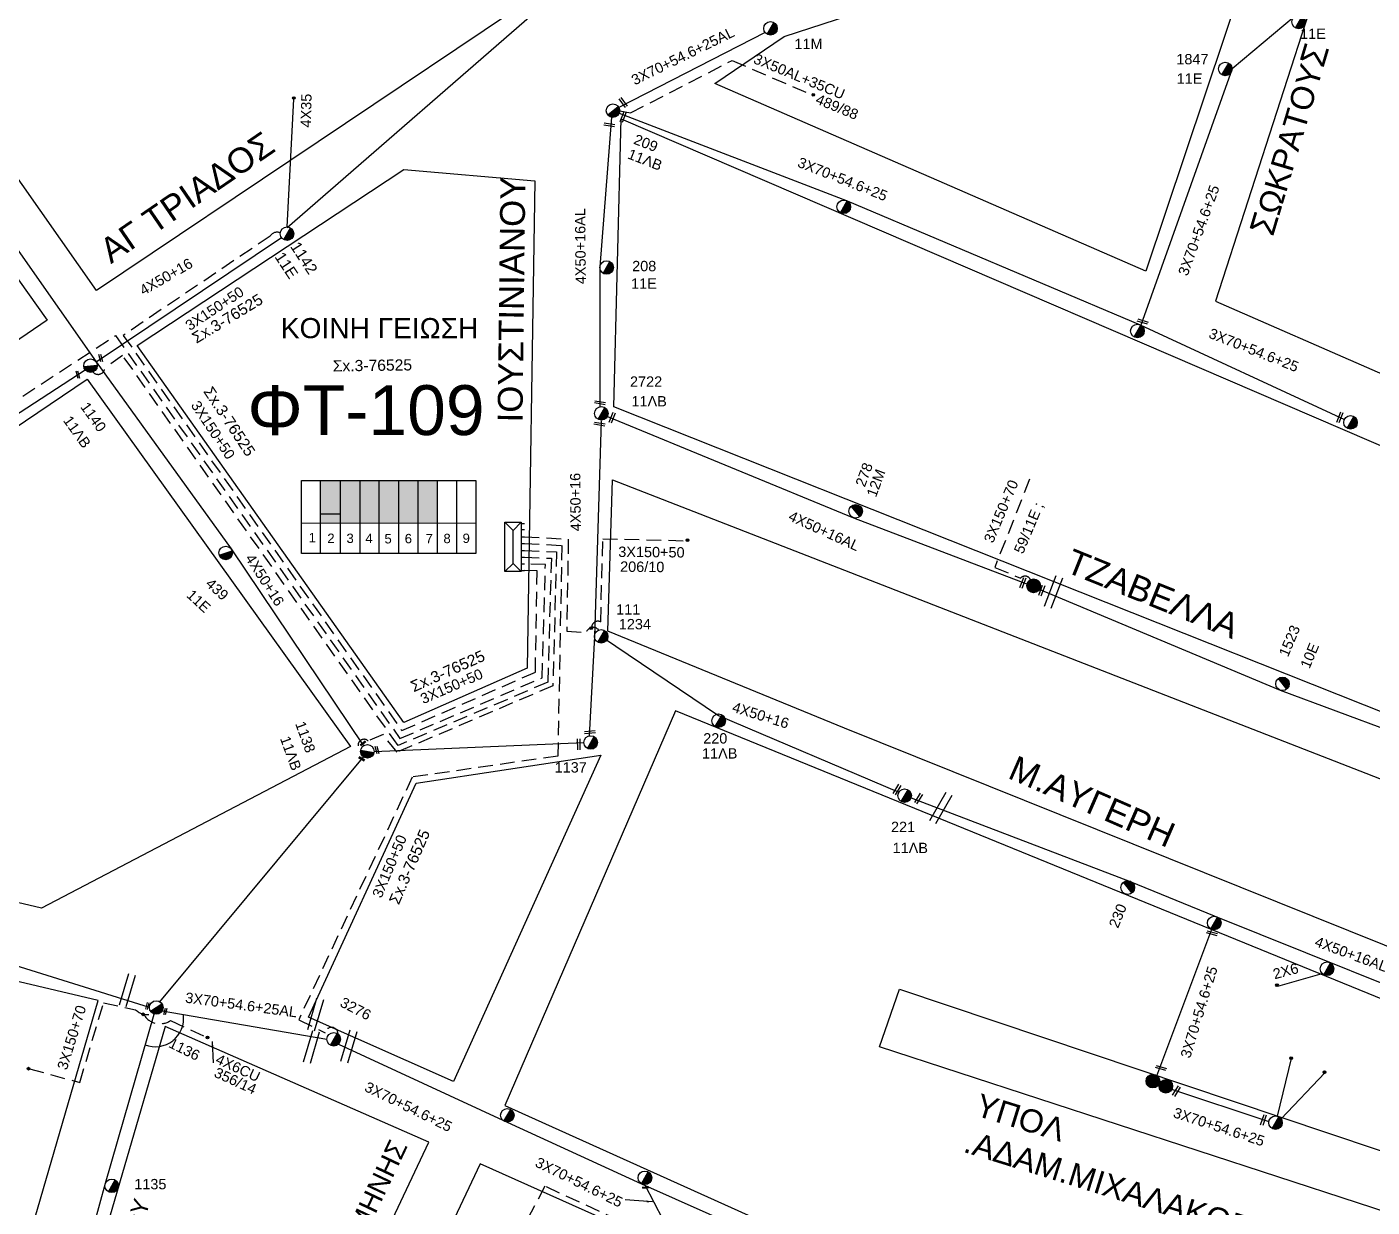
# Model space of a CAD drawing. Header units: millimetres. Extents: x 3156 to 5307, y 1191 to 2273.
# Drawn here: x 3954.8 to 4188.8, y 1746.5 to 1951.7 of the extents above; entities that cross this region are included whole.
import ezdxf

# ---------------------------------------------------------------- set-up
doc = ezdxf.new("R2010")
doc.units = ezdxf.units.MM
doc.linetypes.add('DASHED', pattern=[19.05, 12.7, -6.35])
for name, color, linetype in [('Pillar OTE', 7, 'Continuous'), ('Άγνωστα', 7, 'Continuous'), ('Γυμνά εναέρια ΧΤ και ΦΟΠ (3Φ)   4x50+16AL', 7, 'Continuous'), ('Εναέρια παροχή ΧΤ 4x25', 7, 'SYN_LINE'), ('Επιγραφές - Σχήματα', 7, 'Continuous'), ('Καλώδια ΧΤ   3x150+50AL', 7, 'DASHED'), ('Καλώδια ΧΤ   3x150+50CU', 7, 'DASHED'), ('Καλώδια ΧΤ   3x150+70AL', 7, 'DASHED'), ('Μηχανική τομή', 7, 'Continuous'), ('Στύλος Ξύλινος', 7, 'Continuous'), ('Στύλος Ξύλινος @ 1', 7, 'Continuous'), ('Στύλος ΦΜ', 7, 'Continuous'), ('Στύλος ΦΜ @ 1', 7, 'Continuous'), ('Συνδέσεις', 7, 'Continuous'), ('Συνεστραμμένα ΧΤ   3x70+54.6+25 AL', 7, 'SYN_LINE'), ('Τομή', 7, 'Continuous'), ('Υποσταθμός πόλεως', 7, 'Continuous'), ('Υπόβαθρο ΔΕΗ', 7, 'Continuous'), ('Υπόγεια καλώδια Παροχών ΧΤ   4x6', 7, 'DASHED')]:
    doc.layers.add(name, color=color, linetype=linetype)
doc.styles.add('arial', font='arial.ttf')
doc.styles.get("Standard").update_dxf_attribs({"font": 'arial.ttf'})
doc.linetypes.add('SYN_LINE', pattern='A,0.5,-0.0001,["/\\/\\/\\/",Standard,S=0.1,R=0,X=0,Y=-0.05],-0.25', length=0.7501)
doc.dimstyles.new('ISO-25', dxfattribs={"dimtxt": 2.5, "dimasz": 2.5, "dimexe": 1.25, "dimexo": 0.625, "dimtad": 1, "dimtxsty": 'Standard', "dimcen": 2.5, "dimadec": 0, "dimazin": 0, "dimtfac": 1, "dimtmove": 0, "dimatfit": 3, "dimfxl": 1, "dimarcsym": 0})

# ---------------------------------------------------------------- blocks, each defined once
blk = doc.blocks.new('ΥΠΟΣΤΑΘΜΟΣ ΠΟΛΕΩΣ 8 ΑΝΑΧΩΡΗΣΕΩΝ')
at = {"layer": 'Υποσταθμός πόλεως', "linetype": 'Continuous', "ltscale": 40}
for p, q in [((-8.18, -2.82), (-8.18, -4)), ((-5.9, -2.82), (-5.9, -4)), ((-3.55, -2.82), (-3.55, -4)), ((-1.28, -2.82), (-1.28, -4)), ((1.23, -2.82), (1.23, -4)), ((3.56, -2.82), (3.56, -4)), ((6.03, -2.82), (6.03, -4)), ((8.16, -2.82), (8.16, -4))]:
    blk.add_line(p, q, dxfattribs=at)
blk.add_lwpolyline([(-8.57, 2.82), (8.57, 2.82), (8.57, -2.82), (-8.57, -2.82)], close=True, dxfattribs=at)
for points in [[(-5.75, 0), (-8.57, 2.82)], [(5.75, 0), (8.57, 2.82)], [(-8.57, -2.82), (-5.75, 0)], [(-5.75, 0), (5.75, 0)], [(8.57, -2.82), (5.75, 0)]]:
    blk.add_lwpolyline(points, dxfattribs=at)
at = {"layer": 'Υποσταθμός πόλεως', "linetype": 'SYN_LINE', "ltscale": 40, "flags": 1}
for tag, p in [('ΜΕΤΑΣΧΗΜΑΤΙΣΜΟΣ', (9.59, 1.44)), ('ΙΣΧΥΣ', (9.57, -1.35)), ('ΑΡΙΘΜΟΣ', (9.69, -4.07))]:
    blk.add_attdef(tag, p, '', height=1.8, dxfattribs=at)
blk = doc.blocks.new('ΥΠΑΡΧΩΝ ΤΣΙΜΕΝΤΕΝΙΟΣ ΣΤΥΛΟΣ')
at = {"layer": 'Στύλος ΦΜ'}
blk.add_hatch(color=7, dxfattribs=at).paths.add_polyline_path([(-1.29, -2.28, 0.574793), (2.62, 0, 0.268822), (1.3, 2.27)])
at = {"layer": 'Στύλος ΦΜ', "color": 7}
blk.add_line((-1.29, -2.28), (1.3, 2.27), dxfattribs=at)
blk.add_circle((0, 0), 2.62, dxfattribs=at)
at = {"layer": 'Στύλος ΦΜ', "flags": 4}
for tag, p in [('ΑΡΙΘΜΟΣ', (-4.68, 8.05)), ('ΤΥΠΟΣ', (-4.91, 3.03))]:
    blk.add_attdef(tag, p, '', height=4, dxfattribs=at)
blk = doc.blocks.new('ΤΟΜΗ')
at = {"layer": 'Τομή', "ltscale": 40}
for p, q in [((-5.68, 0), (5.68, 0)), ((5.68, -2.33), (-5.68, -2.33))]:
    blk.add_line(p, q, dxfattribs=at)
blk = doc.blocks.new('ΜΗΧΑΝΙΚΗ ΤΟΜΗ')
at = {"layer": 'Μηχανική τομή', "ltscale": 40}
for p, q in [((-1.89, 0.78), (1.89, 0.78)), ((1.89, 0), (-1.89, 0))]:
    blk.add_line(p, q, dxfattribs=at)
blk = doc.blocks.new('_ΣΥΝΔΕΣΗ')
at = {"layer": 'Συνδέσεις', "linetype": 'SYN_LINE', "ltscale": 40}
blk.add_hatch(color=256, dxfattribs=at).paths.add_polyline_path([(0.5, -0.01, 1), (-0.5, -0.01, 1)])
at = {"layer": 'Συνδέσεις'}
blk.add_circle((0, -0.01), 0.5, dxfattribs=at)
blk = doc.blocks.new('ΥΠΑΡΧΩΝ ΞΥΛΙΝΟΣ ΣΤΥΛΟΣ')
at = {"layer": 'Στύλος Ξύλινος'}
h = blk.add_hatch(color=7, dxfattribs=at)
h.paths.add_polyline_path([(-2.62, 0, 0.270008), (-1.29, -2.28), (1.3, 2.27, 0.576266)])
h.paths.add_polyline_path([(-1.29, -2.28, 0.574793), (2.62, 0, 0.268822), (1.3, 2.27)])
at = {"layer": 'Στύλος Ξύλινος', "color": 7}
blk.add_line((-1.29, -2.28), (1.3, 2.27), dxfattribs=at)
blk.add_circle((0, 0), 2.62, dxfattribs=at)
at = {"layer": 'Στύλος Ξύλινος', "flags": 4}
for tag, p in [('ΑΡΙΘΜΟΣ', (-4.91, 8.6)), ('ΤΥΠΟΣ', (-4.85, 3.39))]:
    blk.add_attdef(tag, p, '', height=4, dxfattribs=at)

msp = doc.modelspace()

# ---------------------------------------------------------------- hatches: boundary and pattern name
at = {"layer": 'Υπόγεια καλώδια Παροχών ΧΤ   4x6', "linetype": 'DASHED', "ltscale": 0.2}
h = msp.add_hatch(dxfattribs=at)
h.set_pattern_fill('ANGLE', color=27)
h.set_pattern_definition([(0, (-116.894, -18.911), (0, 6.985), [5.08, -1.905]), (90, (-116.894, -18.911), (-6.985, 4e-16), [5.08, -1.905])])
h.paths.add_polyline_path([(4005.92, 1865.44), (4009.36, 1865.44), (4009.36, 1872.8), (4005.92, 1872.8)])
h = msp.add_hatch(color=27, dxfattribs=at)
h.dxf.hatch_style = 1
h.paths.add_polyline_path([(4009.36, 1872.8), (4005.92, 1872.8), (4005.92, 1865.44), (4009.36, 1865.44)])
h = msp.add_hatch(color=85, dxfattribs=at)
h.dxf.hatch_style = 1
h.paths.add_polyline_path([(4009.36, 1865.44), (4012.8, 1865.44), (4012.8, 1872.8), (4009.36, 1872.8)])
h = msp.add_hatch(color=62, dxfattribs=at)
h.dxf.hatch_style = 1
h.paths.add_polyline_path([(4016.1, 1872.8), (4012.8, 1872.8), (4012.8, 1865.44), (4016.1, 1865.43)])
h = msp.add_hatch(color=151, dxfattribs=at)
h.dxf.hatch_style = 1
h.paths.add_polyline_path([(4019.49, 1872.8), (4016.1, 1872.8), (4016.1, 1865.43), (4019.49, 1865.43)])
h = msp.add_hatch(color=1, dxfattribs=at)
h.dxf.hatch_style = 1
h.paths.add_polyline_path([(4019.49, 1865.43), (4022.88, 1865.43), (4022.88, 1872.8), (4019.49, 1872.8)])
h = msp.add_hatch(color=2, dxfattribs=at)
h.dxf.hatch_style = 1
h.paths.add_polyline_path([(4022.88, 1865.43), (4026.22, 1865.42), (4026.22, 1872.8), (4022.88, 1872.8)])

# ---------------------------------------------------------------- linework, layer by layer
at = {"layer": 'Pillar OTE', "ltscale": 40}
for points in [[(4002.6, 1860.16), (4002.6, 1872.8), (4032.93, 1872.8), (4032.93, 1860.13), (4002.6, 1860.16)], [(4005.92, 1860.16), (4005.92, 1872.8)], [(4009.36, 1860.16), (4009.36, 1872.8)], [(4012.8, 1860.15), (4012.8, 1872.8)], [(4016.1, 1860.15), (4016.1, 1872.8)], [(4019.49, 1860.15), (4019.49, 1872.8)], [(4022.88, 1860.14), (4022.88, 1872.8)], [(4026.22, 1860.14), (4026.22, 1872.8)], [(4029.61, 1860.14), (4029.61, 1872.8)], [(4002.6, 1865.44), (4032.93, 1865.42)]]:
    msp.add_lwpolyline(points, dxfattribs=at)
at = {"layer": 'Άγνωστα', "color": 30, "linetype": 'DASHED', "ltscale": 0.2}
msp.add_lwpolyline([(4057.94, 1937.12), (4059.84, 1936.72), (4077.47, 1945.85), (4091.48, 1939.85)], dxfattribs=at)
at = {"layer": 'Άγνωστα', "color": 2}
msp.add_lwpolyline([(3966.85, 1893.45), (3999.09, 1915.07)], dxfattribs=at)
at = {"layer": 'Άγνωστα', "color": 27, "linetype": 'DASHED', "ltscale": 0.2}
msp.add_lwpolyline([(4041.39, 1861.89), (4047.88, 1861.54), (4047.17, 1824.92), (4021.85, 1821.25), (4002.1, 1779.07), (4006.7, 1776.8, -0.938662), (4008.94, 1776.58)], format="xyb", dxfattribs=at)
at = {"layer": 'Άγνωστα', "color": 62, "linetype": 'DASHED', "ltscale": 0.2}
msp.add_lwpolyline([(4041.39, 1860.63), (4046.94, 1860.42), (4046.32, 1837.13), (4019.2, 1825.58), (4016.78, 1828.66), (4014.19, 1827.54, 1.073747), (4012.87, 1825.93)], format="xyb", dxfattribs=at)
at = {"layer": 'Άγνωστα', "color": 151}
msp.add_lwpolyline([(4015.21, 1825.73), (4051.72, 1827.28)], dxfattribs=at)
at = {"layer": 'Άγνωστα', "color": 62}
for points in [[(4013.44, 1824.91), (3977.9, 1782.19)], [(3953.36, 1693.21), (3960.61, 1721.91), (3968.5, 1750.68), (3976.94, 1780.06)]]:
    msp.add_lwpolyline(points, dxfattribs=at)
at = {"layer": 'Άγνωστα', "color": 133}
msp.add_lwpolyline([(3976.13, 1781.17), (3945.1, 1790.9), (3914.83, 1798.41), (3884.62, 1805.02), (3857.35, 1811.11)], dxfattribs=at)
at = {"layer": 'Άγνωστα', "color": 173, "linetype": 'SYN_LINE', "ltscale": 10}
msp.add_lwpolyline([(4172.41, 1784.93), (4180.11, 1787.09)], dxfattribs=at)
at = {"layer": 'Άγνωστα', "color": 4, "linetype": 'SYN_LINE', "ltscale": 20}
msp.add_lwpolyline([(4009, 1774.82), (4038.39, 1761.28), (4061.74, 1750.56), (4091.02, 1737.51), (4123.39, 1722.71), (4171.75, 1700.58)], dxfattribs=at)
at = {"layer": 'Γυμνά εναέρια ΧΤ και ΦΟΠ (3Φ)   4x50+16AL', "color": 2}
msp.add_lwpolyline([(4046.65, 1957.25), (4000.07, 1916.75)], dxfattribs=at)
at = {"layer": 'Γυμνά εναέρια ΧΤ και ΦΟΠ (3Φ)   4x50+16AL', "color": 1}
msp.add_lwpolyline([(3932.4, 1942.57), (3947.25, 1921.32), (3966.85, 1893.45), (3990.35, 1860.92), (4013.38, 1826.71)], dxfattribs=at)
at = {"layer": 'Γυμνά εναέρια ΧΤ και ΦΟΠ (3Φ)   4x50+16AL', "color": 30, "ltscale": 40}
msp.add_lwpolyline([(4056.52, 1935.97), (4054.48, 1909.96), (4054.48, 1885.63)], dxfattribs=at)
at = {"layer": 'Γυμνά εναέρια ΧΤ και ΦΟΠ (3Φ)   4x50+16AL', "color": 151, "ltscale": 40}
msp.add_lwpolyline([(4055.8, 1883.96), (4098.61, 1866.34), (4128.86, 1854.8)], dxfattribs=at)
at = {"layer": 'Γυμνά εναέρια ΧΤ και ΦΟΠ (3Φ)   4x50+16AL', "color": 151}
for points in [[(4054.74, 1883.2), (4053.53, 1845.7), (4052.62, 1828.43)], [(4054.96, 1845.6), (4075.12, 1831.95), (4106.49, 1818.65)]]:
    msp.add_lwpolyline(points, dxfattribs=at)
at = {"layer": 'Γυμνά εναέρια ΧΤ και ΦΟΠ (3Φ)   4x50+16AL', "color": 133, "ltscale": 40}
msp.add_lwpolyline([(4130.59, 1854.03), (4172.8, 1836.38), (4201.89, 1825.57), (4227.26, 1815.31), (4254.47, 1805.49)], dxfattribs=at)
at = {"layer": 'Γυμνά εναέρια ΧΤ και ΦΟΠ (3Φ)   4x50+16AL', "color": 173, "ltscale": 40}
msp.add_lwpolyline([(4108.62, 1817.64), (4146.73, 1803.13), (4161.35, 1797.15), (4208.68, 1778.15), (4239.56, 1764.48)], dxfattribs=at)
at = {"layer": 'Εναέρια παροχή ΧΤ 4x25', "color": 2, "linetype": 'SYN_LINE', "ltscale": 20}
msp.add_lwpolyline([(4000.07, 1916.91), (4001.28, 1939.13)], dxfattribs=at)
at = {"layer": 'Καλώδια ΧΤ   3x150+50AL', "color": 2, "ltscale": 0.2}
msp.add_lwpolyline([(3998.9, 1915.88, 0.378549), (3997.15, 1915.32), (3971.59, 1898.06), (4020.04, 1829.34), (4043.27, 1839.5), (4043.59, 1857.13), (4041.39, 1857.18)], format="xyb", dxfattribs=at)
at = {"layer": 'Καλώδια ΧΤ   3x150+50AL', "color": 85, "ltscale": 0.2}
msp.add_lwpolyline([(3922.19, 1864.23), (3922.19, 1866.69), (3970.23, 1898.03), (4019.71, 1827.96), (4044.43, 1838.5), (4045.02, 1858.2), (4041.39, 1858.32)], dxfattribs=at)
at = {"layer": 'Καλώδια ΧΤ   3x150+50AL', "color": 151, "ltscale": 0.2}
msp.add_lwpolyline([(4041.39, 1863.05), (4049, 1862.64), (4048.72, 1846.6), (4052.11, 1846.44, -0.594276), (4054.29, 1846.82)], format="xyb", dxfattribs=at)
at = {"layer": 'Καλώδια ΧΤ   3x150+50CU', "color": 173, "linetype": 'SYN_LINE', "ltscale": 10}
for p, q in [((4172.38, 1762.31), (4174.79, 1772.33)), ((4172.99, 1761.84), (4180.61, 1769.84))]:
    msp.add_line(p, q, dxfattribs=at)
at = {"layer": 'Καλώδια ΧΤ   3x150+50CU', "color": 4, "linetype": 'SYN_LINE', "ltscale": 10}
msp.add_line((4062.3, 1750.35), (4067.17, 1741.03), dxfattribs=at)
at = {"layer": 'Καλώδια ΧΤ   3x150+50CU', "color": 1, "ltscale": 0.2}
msp.add_lwpolyline([(4041.39, 1859.5), (4046.06, 1859.3), (4045.41, 1837.74), (4019.38, 1826.74), (3971.47, 1894.58), (3968.38, 1892.4, -0.679113), (3966.32, 1891.68)], format="xyb", dxfattribs=at)
at = {"layer": 'Καλώδια ΧΤ   3x150+50CU', "color": 151, "ltscale": 0.2}
for points in [[(4129.21, 1873.03), (4123.17, 1857.72), (4127.67, 1855.86, -0.52936), (4129.39, 1855.58)], [(4053.04, 1847.33, -0.520545), (4054.64, 1848.25), (4054.99, 1862.71), (4069.83, 1862.34)]]:
    msp.add_lwpolyline(points, format="xyb", dxfattribs=at)
at = {"layer": 'Καλώδια ΧΤ   3x150+50CU', "color": 4, "ltscale": 0.2}
msp.add_lwpolyline([(4066.57, 1741.05, 0.241995), (4064.8, 1740.99), (4044.91, 1750.11), (4038.35, 1737.57)], format="xyb", dxfattribs=at)
at = {"layer": 'Καλώδια ΧΤ   3x150+50CU', "linetype": 'Continuous', "ltscale": 0.2}
msp.add_arc((3977.18, 1779.29), 4.91, 248.5419, 7.6126, dxfattribs=at)
at = {"layer": 'Καλώδια ΧΤ   3x150+70AL', "color": 62, "linetype": 'DASHED', "ltscale": 0.2}
msp.add_lwpolyline([(3955.26, 1770.54), (3964.02, 1768.16), (3968.16, 1782.01), (3973.72, 1780.8, 0.291337), (3976.73, 1780.15, 3.534737)], format="xyb", dxfattribs=at)
at = {"layer": 'Συνεστραμμένα ΧΤ   3x70+54.6+25 AL', "color": 173, "ltscale": 20}
msp.add_line((4153.74, 1767.06), (4170.84, 1761.39), dxfattribs=at)
at = {"layer": 'Συνεστραμμένα ΧΤ   3x70+54.6+25 AL', "color": 173, "ltscale": 15}
msp.add_lwpolyline([(4188.56, 1984.6), (4172.31, 1973.46), (4175.24, 1953.41), (4164.46, 1944.38), (4148.57, 1899.84)], dxfattribs=at)
at = {"layer": 'Συνεστραμμένα ΧΤ   3x70+54.6+25 AL', "color": 30, "ltscale": 20}
msp.add_lwpolyline([(4083.23, 1950.72), (4057.81, 1937.66)], dxfattribs=at)
at = {"layer": 'Συνεστραμμένα ΧΤ   3x70+54.6+25 AL', "color": 173, "ltscale": 20}
for points in [[(4057.85, 1936.68), (4097.49, 1921.42), (4148.44, 1899.9), (4183.99, 1883.43)], [(4151.18, 1768.84), (4160.92, 1794.81)]]:
    msp.add_lwpolyline(points, dxfattribs=at)
at = {"layer": 'Συνεστραμμένα ΧΤ   3x70+54.6+25 AL', "color": 85, "ltscale": 20}
msp.add_lwpolyline([(3878.65, 1834.53), (3922.01, 1864.12), (3964.93, 1892.09)], dxfattribs=at)
at = {"layer": 'Συνεστραμμένα ΧΤ   3x70+54.6+25 AL', "color": 62, "ltscale": 20}
msp.add_lwpolyline([(3978.36, 1780.63), (4007.02, 1775.67)], dxfattribs=at)
at = {"layer": 'Υπόβαθρο ΔΕΗ'}
for points in [[(3966.94, 1905.87), (3937.88, 1947.16), (3998.42, 2015.95), (4044.02, 1957.62), (3966.94, 1905.87)], [(4184.04, 1973.59), (4161.56, 1903.99), (4217.82, 1879.43), (4250.83, 1981.14), (4184.04, 1973.59)], [(4149.46, 1909.24), (4074.46, 1941.87), (4086.56, 1950), (4109.19, 1957.41), (4170.01, 1970.66), (4149.46, 1909.24)], [(3917.29, 1872.72), (3881.75, 1914.21), (3930.1, 1940.34), (3958.33, 1900.7), (3917.29, 1872.72)], [(4056.94, 1885.64), (4058.2, 1935.7), (4213.98, 1868.73), (4201.06, 1828.36), (4056.94, 1885.64)], [(4041.86, 1840.19), (4020.36, 1830.72), (3974.01, 1896.27), (4020.36, 1926.92), (4043.18, 1924.94), (4041.86, 1840.19)], [(3876.4, 1817.53), (3877.11, 1830.92), (3965.29, 1890.42), (4011.1, 1826.59), (3957.35, 1798.48), (3876.4, 1817.53)], [(4055.89, 1846.6), (4056.67, 1872.92), (4250.1, 1797.68), (4241.18, 1771.84), (4097.01, 1829.76), (4055.89, 1846.6)], [(4067.67, 1832.8), (4037.98, 1764.18), (4210.71, 1686.31), (4227.86, 1733.67), (4103.14, 1774.35), (4106.61, 1784.36), (4231.17, 1742.57), (4238.3, 1763.17), (4067.67, 1832.8)], [(4054.67, 1825.04), (4029.05, 1768.32), (4003.78, 1779.52), (4022.54, 1820.19), (4054.67, 1825.04)], [(3834.27, 1729.09), (3834.27, 1729.09), (3942.88, 1698.89), (3967.2, 1782.42), (3847.13, 1810.74)], [(4015, 1737.18), (4024.71, 1757.78), (3978.85, 1777.9), (3955.02, 1696.18), (4078.05, 1660.3), (4102.31, 1723.31), (4033.65, 1753.99), (4024.69, 1735.02)]]:
    msp.add_lwpolyline(points, dxfattribs=at)
at = {"layer": 'Υπόγεια καλώδια Παροχών ΧΤ   4x6', "color": 62, "linetype": 'DASHED', "ltscale": 0.2}
msp.add_lwpolyline([(3975.13, 1780.03, 0.435942), (3979.8, 1778.91), (3986.06, 1776.02)], format="xyb", dxfattribs=at)

# ---------------------------------------------------------------- block references
at = {"layer": 'Μηχανική τομή'}
for p, xscale, yscale, zscale, rotation in [((4058.38, 1938.42), 0.4999999999993011, 0.4999999999993011, 0.4999999999993011, 306.6792811806524), ((4058.36, 1936.1), 0.4999999999993012, 0.4999999999993012, 0.4999999999993012, 248.6988699868984), ((4056.12, 1934.47), 0.4999999999993012, 0.4999999999993012, 0.4999999999993012, 350.1151458725099), ((4148.96, 1900.63), 0.4999999999993012, 0.4999999999993012, 0.4999999999993012, 162.6804701158051), ((3967.51, 1894.09), 0.3577396555332488, 0.3577396555332488, 0.3577396555332488, 285.4212435826552), ((3963.55, 1891.19), 0.3577396555332488, 0.3577396555332488, 0.3577396555332488, 285.4212435826552), ((4054.49, 1886.15), 0.4999999999993012, 0.4999999999993012, 0.4999999999993012, 350.1151458725099), ((4056.46, 1883.82), 0.4999999999993012, 0.4999999999993012, 0.4999999999993012, 248.6988699868984), ((4183.02, 1883.86), 0.4999999999993012, 0.4999999999993012, 0.4999999999993012, 248.6988699868984), ((4054.39, 1882.43), 0.4999999999993012, 0.4999999999993012, 0.4999999999993012, 350.1151458725099), ((4127.87, 1855.09), 0.4999999999993012, 0.4999999999993012, 0.4999999999993012, 248.6988699868984), ((4131.16, 1853.75), 0.4999999999993012, 0.4999999999993012, 0.4999999999993012, 248.6988699868984), ((4013.22, 1827.22), 0.2954789826443604, 0.2954789826443604, 0.2954789826443604, 216.7846266402646), ((4051.02, 1826.96), 0.4999999999994235, 0.4999999999994235, 0.4999999999994235, 90.54674182379101), ((4052.78, 1828.88), 0.4999999999994235, 0.4999999999994235, 0.4999999999994235, 4.563144141026402), ((4015.59, 1825.93), 0.3577396555332489, 0.3577396555332489, 0.3577396555332489, 285.4212435826552), ((4013.11, 1824.54), 0.3044970260723253, 0.3044970260723253, 0.3044970260723253, 149.5478315507462), ((4106.33, 1818.99), 0.4999999999994235, 0.4999999999994235, 0.4999999999994235, 58.07855836806389), ((4110.08, 1817.43), 0.4999999999994235, 0.4999999999994235, 0.4999999999994235, 58.07855836806389), ((4160.92, 1793.91), 0.4999999999994234, 0.4999999999994234, 0.4999999999994234, 344.674717508574), ((3975.67, 1781.49), 0.3085634186959074, 0.3085634186959074, 0.3085634186959074, 256.5192917652308), ((3978.77, 1780.54), 0.3085634186959074, 0.3085634186959074, 0.3085634186959074, 256.5192917652308), ((4152.04, 1770.49), 0.4999999999994235, 0.4999999999994235, 0.4999999999994235, 344.674717508574), ((4154.95, 1766.55), 0.4999999999994235, 0.4999999999994235, 0.4999999999994235, 58.07855836806389), ((4170.08, 1761.58), 0.4999999999994235, 0.4999999999994235, 0.4999999999994235, 71.34746366324777), ((4062.43, 1750.04), 0.3085634186959074, 0.3085634186959074, 0.3085634186959074, 186.1831961877168)]:
    msp.add_blockref('ΜΗΧΑΝΙΚΗ ΤΟΜΗ', p, dxfattribs=dict(at, xscale=xscale, yscale=yscale, zscale=zscale, rotation=rotation))
at = {"layer": 'Στύλος Ξύλινος @ 1', "ltscale": 40, "xscale": 0.4499999999998181, "yscale": 0.4499999999998181, "zscale": 0.4499999999998181}
for p in [(4129.94, 1854.5), (4150.68, 1768.4), (4152.93, 1767.5)]:
    msp.add_blockref('ΥΠΑΡΧΩΝ ΞΥΛΙΝΟΣ ΣΤΥΛΟΣ', p, dxfattribs=at)
at = {"layer": 'Στύλος ΦΜ @ 1', "ltscale": 40}
ref = msp.add_blockref('ΥΠΑΡΧΩΝ ΤΣΙΜΕΝΤΕΝΙΟΣ ΣΤΥΛΟΣ', (4084.16, 1951.43), dxfattribs=dict(at, xscale=0.4499999999998181, yscale=0.4499999999998181, zscale=0.4499999999998181))
ref.add_attrib('ΤΥΠΟΣ', '11M', (4088.33, 1947.83), dxfattribs={"layer": '', "height": 1.8, "flags": 4})
ref = msp.add_blockref('ΥΠΑΡΧΩΝ ΤΣΙΜΕΝΤΕΝΙΟΣ ΣΤΥΛΟΣ', (4176.05, 1952.56), dxfattribs=dict(at, xscale=0.4499999999998181, yscale=0.4499999999998181, zscale=0.4499999999998181))
ref.add_attrib('ΤΥΠΟΣ', '11E', (4176.29, 1949.6), dxfattribs={"layer": '', "height": 1.8, "flags": 4})
ref = msp.add_blockref('ΥΠΑΡΧΩΝ ΤΣΙΜΕΝΤΕΝΙΟΣ ΣΤΥΛΟΣ', (4163.28, 1944.38), dxfattribs=dict(at, xscale=0.4499999999998181, yscale=0.4499999999998181, zscale=0.4499999999998181))
ref.add_attrib('ΤΥΠΟΣ', '1847', (4154.76, 1945.18), dxfattribs={"layer": '', "height": 1.8, "flags": 4})
ref.add_attrib('ΑΡΙΘΜΟΣ', '11E', (4154.82, 1941.81), dxfattribs={"layer": '', "height": 1.8, "flags": 4})
ref = msp.add_blockref('ΥΠΑΡΧΩΝ ΤΣΙΜΕΝΤΕΝΙΟΣ ΣΤΥΛΟΣ', (4056.76, 1937.12), dxfattribs=dict(at, xscale=0.4499999999999689, yscale=0.4499999999999689, zscale=0.4499999999999689, rotation=338.7978632674638))
ref.add_attrib('ΤΥΠΟΣ', '209', (4060.21, 1931.42), dxfattribs={"layer": '', "height": 1.8, "rotation": 338.7979, "flags": 4})
ref.add_attrib('ΑΡΙΘΜΟΣ', '11ΛB', (4059.15, 1928.87), dxfattribs={"layer": '', "height": 1.8, "rotation": 338.7979, "flags": 4})
at = {"layer": 'Στύλος ΦΜ @ 1', "ltscale": 40, "xscale": 0.4499999999998181, "yscale": 0.4499999999998181, "zscale": 0.4499999999998181}
for p in [(4096.91, 1920.4), (4000.07, 1915.73), (4147.99, 1898.82), (4185.06, 1882.93), (4129.93, 1854.54), (4161.35, 1795.89), (4180.98, 1787.93), (4008.19, 1775.67), (4038.39, 1762.45), (4172, 1761.17), (4062.32, 1751.59)]:
    msp.add_blockref('ΥΠΑΡΧΩΝ ΤΣΙΜΕΝΤΕΝΙΟΣ ΣΤΥΛΟΣ', p, dxfattribs=at)
at = {"layer": 'Στύλος ΦΜ @ 1', "ltscale": 40}
ref = msp.add_blockref('ΥΠΑΡΧΩΝ ΤΣΙΜΕΝΤΕΝΙΟΣ ΣΤΥΛΟΣ', (4055.66, 1909.86), dxfattribs=dict(at, xscale=0.4499999999998181, yscale=0.4499999999998181, zscale=0.4499999999998181))
ref.add_attrib('ΤΥΠΟΣ', '208', (4060.1, 1909.21), dxfattribs={"layer": '', "height": 1.8, "flags": 4})
ref.add_attrib('ΑΡΙΘΜΟΣ', '11E', (4059.92, 1906.17), dxfattribs={"layer": '', "height": 1.8, "flags": 4})
ref = msp.add_blockref('ΥΠΑΡΧΩΝ ΤΣΙΜΕΝΤΕΝΙΟΣ ΣΤΥΛΟΣ', (3965.89, 1892.78), dxfattribs=dict(at, xscale=0.4499999999998244, yscale=0.4499999999998244, zscale=0.4499999999998244, rotation=305.6697204372321))
ref.add_attrib('ΤΥΠΟΣ', '1140', (3964.03, 1885.62), dxfattribs={"layer": '', "height": 1.8, "rotation": 305.6697, "flags": 4})
ref.add_attrib('ΑΡΙΘΜΟΣ', '11ΛB', (3961.03, 1883.26), dxfattribs={"layer": '', "height": 1.8, "rotation": 305.6697, "flags": 4})
ref = msp.add_blockref('ΥΠΑΡΧΩΝ ΤΣΙΜΕΝΤΕΝΙΟΣ ΣΤΥΛΟΣ', (4054.75, 1884.49), dxfattribs=dict(at, xscale=0.4499999999998181, yscale=0.4499999999998181, zscale=0.4499999999998181))
ref.add_attrib('ΤΥΠΟΣ', '2722', (4059.73, 1889.12), dxfattribs={"layer": '', "height": 1.8, "flags": 4})
ref.add_attrib('ΑΡΙΘΜΟΣ', '11ΛB', (4059.98, 1885.7), dxfattribs={"layer": '', "height": 1.8, "flags": 4})
ref = msp.add_blockref('ΥΠΑΡΧΩΝ ΤΣΙΜΕΝΤΕΝΙΟΣ ΣΤΥΛΟΣ', (4098.97, 1867.47), dxfattribs=dict(at, xscale=0.4499999999997656, yscale=0.4499999999997656, zscale=0.4499999999997656, rotation=69.64132831179015))
ref.add_attrib('ΤΥΠΟΣ', '278', (4100.56, 1871.56), dxfattribs={"layer": '', "height": 1.8, "rotation": 69.6413, "flags": 4})
ref.add_attrib('ΑΡΙΘΜΟΣ', '12M', (4102.5, 1869.78), dxfattribs={"layer": '', "height": 1.8, "rotation": 69.6413, "flags": 4})
ref = msp.add_blockref('ΥΠΑΡΧΩΝ ΤΣΙΜΕΝΤΕΝΙΟΣ ΣΤΥΛΟΣ', (3989.4, 1860.23), dxfattribs=dict(at, xscale=0.4499999999998817, yscale=0.4499999999998817, zscale=0.4499999999998817, rotation=317.2700978788434))
ref.add_attrib('ΤΥΠΟΣ', '439', (3985.77, 1854.68), dxfattribs={"layer": '', "height": 1.8, "rotation": 317.2701, "flags": 4})
ref.add_attrib('ΑΡΙΘΜΟΣ', '11E', (3982.44, 1852.71), dxfattribs={"layer": '', "height": 1.8, "rotation": 317.2701, "flags": 4})
ref = msp.add_blockref('ΥΠΑΡΧΩΝ ΤΣΙΜΕΝΤΕΝΙΟΣ ΣΤΥΛΟΣ', (4054.71, 1845.72), dxfattribs=dict(at, xscale=0.4499999999998181, yscale=0.4499999999998181, zscale=0.4499999999998181))
ref.add_attrib('ΤΥΠΟΣ', '111', (4057.32, 1849.51), dxfattribs={"layer": '', "height": 1.8, "flags": 4})
ref.add_attrib('ΑΡΙΘΜΟΣ', '1234', (4057.78, 1846.95), dxfattribs={"layer": '', "height": 1.8, "flags": 4})
ref = msp.add_blockref('ΥΠΑΡΧΩΝ ΤΣΙΜΕΝΤΕΝΙΟΣ ΣΤΥΛΟΣ', (4173.23, 1837.47), dxfattribs=dict(at, xscale=0.4499999999997958, yscale=0.4499999999997958, zscale=0.4499999999997958, rotation=67.2291879412571))
ref.add_attrib('ΤΥΠΟΣ', '1523', (4174.18, 1842.02), dxfattribs={"layer": '', "height": 1.8, "rotation": 67.2292, "flags": 4})
ref.add_attrib('ΑΡΙΘΜΟΣ', '10E', (4177.91, 1839.97), dxfattribs={"layer": '', "height": 1.8, "rotation": 67.2292, "flags": 4})
ref = msp.add_blockref('ΥΠΑΡΧΩΝ ΤΣΙΜΕΝΤΕΝΙΟΣ ΣΤΥΛΟΣ', (4075.15, 1831.06), dxfattribs=dict(at, xscale=0.4499999999998181, yscale=0.4499999999998181, zscale=0.4499999999998181))
ref.add_attrib('ΤΥΠΟΣ', '220', (4072.46, 1827.09), dxfattribs={"layer": '', "height": 1.8, "flags": 4})
ref.add_attrib('ΑΡΙΘΜΟΣ', '11ΛB', (4072.25, 1824.47), dxfattribs={"layer": '', "height": 1.8, "flags": 4})
ref = msp.add_blockref('ΥΠΑΡΧΩΝ ΤΣΙΜΕΝΤΕΝΙΟΣ ΣΤΥΛΟΣ', (4014.04, 1825.73), dxfattribs=dict(at, xscale=0.4499999999996808, yscale=0.4499999999996808, zscale=0.4499999999996808, rotation=290.0636066542971))
ref.add_attrib('ΤΥΠΟΣ', '1138', (4001.46, 1830.55), dxfattribs={"layer": '', "height": 1.8, "rotation": 290.0636, "flags": 4})
ref.add_attrib('ΑΡΙΘΜΟΣ', '11ΛΒ', (3998.82, 1827.99), dxfattribs={"layer": '', "height": 1.8, "rotation": 290.0636, "flags": 4})
ref = msp.add_blockref('ΥΠΑΡΧΩΝ ΤΣΙΜΕΝΤΕΝΙΟΣ ΣΤΥΛΟΣ', (4052.9, 1827.28), dxfattribs=dict(at, xscale=0.4499999999998181, yscale=0.4499999999998181, zscale=0.4499999999998181))
ref.add_attrib('ΤΥΠΟΣ', '1137', (4046.62, 1822.05), dxfattribs={"layer": '', "height": 1.8, "flags": 4})
ref = msp.add_blockref('ΥΠΑΡΧΩΝ ΤΣΙΜΕΝΤΕΝΙΟΣ ΣΤΥΛΟΣ', (4107.5, 1818.03), dxfattribs=dict(at, xscale=0.4499999999998181, yscale=0.4499999999998181, zscale=0.4499999999998181))
ref.add_attrib('ΤΥΠΟΣ', '221', (4105.13, 1811.69), dxfattribs={"layer": '', "height": 1.8, "flags": 4})
ref.add_attrib('ΑΡΙΘΜΟΣ', '11ΛB', (4105.4, 1808.04), dxfattribs={"layer": '', "height": 1.8, "flags": 4})
ref = msp.add_blockref('ΥΠΑΡΧΩΝ ΤΣΙΜΕΝΤΕΝΙΟΣ ΣΤΥΛΟΣ', (4146.31, 1802.05), dxfattribs=dict(at, xscale=0.4499999999998295, yscale=0.4499999999998295, zscale=0.4499999999998295, rotation=68.11021219693484))
ref.add_attrib('ΤΥΠΟΣ', '230', (4144.62, 1794.86), dxfattribs={"layer": '', "height": 1.8, "rotation": 68.1102, "flags": 4})
ref = msp.add_blockref('ΥΠΑΡΧΩΝ ΤΣΙΜΕΝΤΕΝΙΟΣ ΣΤΥΛΟΣ', (3977.32, 1781.2), dxfattribs=dict(at, xscale=0.449999999999662, yscale=0.449999999999662, zscale=0.449999999999662, rotation=333.6779536988434))
ref.add_attrib('ΤΥΠΟΣ', '1136', (3979.32, 1774.37), dxfattribs={"layer": '', "height": 1.8, "rotation": 333.678, "flags": 4})
ref = msp.add_blockref('ΥΠΑΡΧΩΝ ΤΣΙΜΕΝΤΕΝΙΟΣ ΣΤΥΛΟΣ', (3969.58, 1750.19), dxfattribs=dict(at, xscale=0.4499999999998181, yscale=0.4499999999998181, zscale=0.4499999999998181))
ref.add_attrib('ΤΥΠΟΣ', '1135', (3973.5, 1749.59), dxfattribs={"layer": '', "height": 1.8, "flags": 4})
at = {"layer": 'Συνδέσεις'}
for p, xscale, yscale, zscale in [((4091.61, 1939.88), 0.4499999999998181, 0.4499999999998181, 0.4499999999998181), ((4001.24, 1939.33), 0.4499999999998181, 0.4499999999998181, 0.4499999999998181), ((4069.74, 1862.46), 0.4499999999998181, 0.4499999999998181, 0.4499999999998181), ((4052.96, 1847.17), 0.4777242751394019, 0.4777242751394019, 0.4777242751394019), ((4172.27, 1785.09), 0.4777242751394019, 0.4777242751394019, 0.4777242751394019), ((3975.04, 1780.01), 0.4777242751394019, 0.4777242751394019, 0.4777242751394019), ((3986.22, 1775.99), 0.4777242751394019, 0.4777242751394019, 0.4777242751394019), ((4174.73, 1772.38), 0.4777242751394019, 0.4777242751394019, 0.4777242751394019), ((3955.09, 1770.57), 0.4777242751394019, 0.4777242751394019, 0.4777242751394019), ((4180.52, 1769.97), 0.4777242751394019, 0.4777242751394019, 0.4777242751394019)]:
    msp.add_blockref('_ΣΥΝΔΕΣΗ', p, dxfattribs=dict(at, xscale=xscale, yscale=yscale, zscale=zscale))
at = {"layer": 'Τομή'}
for p, xscale, yscale, zscale, rotation in [((4133.94, 1853.22), 0.4999999999998101, 0.4999999999998101, 0.4999999999998101, 248.8837369223515), ((4114.3, 1815.6), 0.4999999999998192, 0.4999999999998192, 0.4999999999998192, 239.8033973666339), ((3972.86, 1784.04), 0.4999999999998193, 0.4999999999998193, 0.4999999999998193, 253.4673334764751), ((4005.59, 1779.78), 0.4999999999998193, 0.4999999999998193, 0.4999999999998193, 253.4673334764751), ((4004.88, 1774.16), 0.4999999999998193, 0.4999999999998193, 0.4999999999998193, 253.4673334764751), ((4011.38, 1774.25), 0.4999999999998193, 0.4999999999998193, 0.4999999999998193, 253.4673334764751)]:
    msp.add_blockref('ΤΟΜΗ', p, dxfattribs=dict(at, xscale=xscale, yscale=yscale, zscale=zscale, rotation=rotation))
at = {"layer": 'Υποσταθμός πόλεως', "xscale": 0.5, "yscale": 0.5, "zscale": 0.5, "rotation": 90}
msp.add_blockref('ΥΠΟΣΤΑΘΜΟΣ ΠΟΛΕΩΣ 8 ΑΝΑΧΩΡΗΣΕΩΝ', (4039.39, 1861.27), dxfattribs=at)

# ---------------------------------------------------------------- texts
at = {"ltscale": 40, "char_height": 1.8, "width": 43.5158, "attachment_point": 1, "style": 'arial'}
for s, insert, rotation in [('{\\H1.083x;1142\\P11Ε}', (4002.17, 1914.59), 303.4936), ('{\\H1.083x;Σx.3-76525}', (3983.29, 1898.24), 31.3281), ('{\\H1.083x;Σx.3-76525}', (4008.01, 1893.72), 0.8227), ('{\\H1.083x;Σx.3-76525}', (3987.07, 1889.39), 303.4936), ('{\\H1.083x;Σx.3-76525}', (4021.32, 1837.77), 24.0921), ('{\\H1.083x;Σx.3-76525}', (4017.72, 1799.72), 66.5013), ('3276', (4009.94, 1783.09), 332.6647)]:
    msp.add_mtext(s, dxfattribs=dict(at, insert=insert, rotation=rotation))
at = {"ltscale": 30, "char_height": 1.63, "width": 11.2573, "attachment_point": 1}
for s, insert in [('1', (4003.84, 1863.72)), ('2', (4007.08, 1863.59)), ('3', (4010.41, 1863.59)), ('4', (4013.71, 1863.59)), ('5', (4017.02, 1863.51)), ('6', (4020.54, 1863.54)), ('7', (4024.17, 1863.54)), ('8', (4027.28, 1863.56)), ('9', (4030.61, 1863.59))]:
    msp.add_mtext(s, dxfattribs=dict(at, insert=insert))
at = {"layer": 'Άγνωστα', "ltscale": 40, "attachment_point": 1, "style": 'arial'}
for s, insert, char_height, width, rotation in [('3X50AL+35CU', (4081.73, 1947.11), 1.8, 43.5158, 337.632), ('4Χ35', (4002.42, 1934.22), 1.8, 43.5158, 88.7166), ('489/88', (4092.54, 1940.09), 1.8, 43.5158, 337.632), ('3X70+54.6+25', (4089.37, 1929.1), 1.8, 43.5158, 338.4253), ('3X70+54.6+25', (4155.01, 1908.88), 1.8, 43.5158, 70.0847), ('4X50+16', (3974.2, 1906.49), 1.8, 43.5158, 30.2361), ('3X150+50', (3982.16, 1900.29), 1.8, 43.5158, 33.5659), ('3X70+54.6+25', (4160.89, 1899.38), 1.8, 43.5158, 338.4253), ('3X150+50', (3984.77, 1886.92), 1.8, 43.5158, 303.4936), ('4X50+16', (4049.39, 1864), 1.8, 43.5158, 90.5565), ('3X150+70', (4121.2, 1862.5), 1.8, 43.5158, 67.1562), ('\\A1;59/11Ε ;', (4126.42, 1860.63), 1.8, 43.5158, 67.1562), ('3X150+50', (4057.7, 1861.34), 1.8, 43.5158, 359.4265), ('4X50+16', (3994.24, 1860.3), 1.8, 43.5158, 302.5489), ('206/10', (4058.02, 1858.76), 1.8, 43.5158, 359.4265), ('3X150+50', (4023.04, 1835.57), 1.8, 43.5158, 23.5425), ('4X50+16', (4077.89, 1834.37), 1.8, 43.5158, 342.7983), ('3X150+50', (4014.82, 1800.79), 1.8, 43.5158, 67.1562), ('3X70+54.6+25', (4155.43, 1772.77), 1.8, 43.5158, 73.0032), ('3X150+70', (3960.04, 1770.74), 1.8, 43.5158, 72.7983), ('4X6CU', (3988.23, 1773.2), 1.8, 43.5158, 335.4463), ('356/14', (3987.97, 1770.87), 1.8, 43.5158, 335.4463), ('3X70+54.6+25', (4014.18, 1768.38), 1.8, 43.5158, 333.8777), ('3X70+54.6+25', (4154.62, 1763.87), 1.8, 43.5158, 341.92), ('3X70+54.6+25', (4043.86, 1755.26), 1.8, 43.5158, 333.8777), ('AΓ.ΑΝΔΡΕΟΥ', (3966.04, 1723.99), 2.868, 69.3423, 72.7983)]:
    msp.add_mtext(s, dxfattribs=dict(at, insert=insert, char_height=char_height, width=width, rotation=rotation))
at = {"layer": 'Γυμνά εναέρια ΧΤ και ΦΟΠ (3Φ)   4x50+16AL', "ltscale": 40, "char_height": 1.8, "width": 43.5158, "attachment_point": 1, "style": 'arial'}
for s, insert, rotation in [('4X50+16AL', (4050.26, 1906.95), 90.5565), ('4X50+16AL', (4087.87, 1867.63), 335.4163), ('4X50+16AL', (4179.29, 1793.61), 339.7471), ('2Χ6', (4171.39, 1787.83), 14.8984)]:
    msp.add_mtext(s, dxfattribs=dict(at, insert=insert, rotation=rotation))
at = {"layer": 'Επιγραφές - Σχήματα', "color": 190, "insert": (3998.99, 1901.07), "char_height": 3.5, "width": 35.1311, "attachment_point": 1}
msp.add_mtext('KOINH ΓΕΙΩΣΗ', dxfattribs=at)
at = {"layer": 'Συνεστραμμένα ΧΤ   3x70+54.6+25 AL', "ltscale": 20, "attachment_point": 1, "style": 'arial'}
for s, insert, char_height, width, rotation in [('3X70+54.6+25AL', (4059.74, 1943.12), 1.8, 43.5158, 26.2079), ('3X70+54.6+25AL', (3982.52, 1783.85), 1.8, 43.5158, 352.385), ('ΙΣΜΗΝΗΣ', (4008.85, 1739.18), 3.405, 37.0441, 64.6763)]:
    msp.add_mtext(s, dxfattribs=dict(at, insert=insert, char_height=char_height, width=width, rotation=rotation))
at = {"layer": 'Υπόβαθρο ΔΕΗ', "char_height": 4, "width": 60.9027, "attachment_point": 1, "style": 'arial'}
for s, insert, rotation in [('{\\H1.083x;Σ}ΩKPATOY{\\H1.083x;Σ}', (4167.41, 1916.35), 73.3794), ('{\\H1.083x;AΓ TPIAΔΟΣ}', (3966.99, 1913.99), 34.4236), ('{\\H1.083x;ΙΟΥΣΤΙΝΙΑΝΟΥ}', (4036.7, 1882.95), 89.3327), ('{\\H1.083x;TZABEΛΛA}', (4136.82, 1861.06), 338.0331), ('{\\H1.083x;Μ.ΑΥΓΕΡΗ}', (4126.98, 1825.13), 336.3657), ('Y{\\fArial|b0|i0|c204|p34;П}OΛ .AΔΑΜ.ΜΙΧΑΛΑΚΟΠΟΥΛΟΥ', (4120.69, 1766.33), 342.7404)]:
    msp.add_mtext(s, dxfattribs=dict(at, insert=insert, rotation=rotation))
at = {"layer": 'Υπόβαθρο ΔΕΗ', "insert": (3989.8, 1889.39), "char_height": 8, "width": 92.0926, "attachment_point": 1, "style": 'arial'}
msp.add_mtext('{\\H1.083x; ΦT-109}', dxfattribs=at)

# ---------------------------------------------------------------- leaders
at = {"layer": 'Επιγραφές - Σχήματα', "ltscale": 40}
for points in [[(3987.02, 1775.31), (3987.25, 1771.58)], [(4063.63, 1747.4), (4058.9, 1747.78)]]:
    msp.add_leader(points, dimstyle='ISO-25', override={"dimasz": 1, "dimtad": 0}, dxfattribs=at)

doc.saveas('drawing.dxf')
